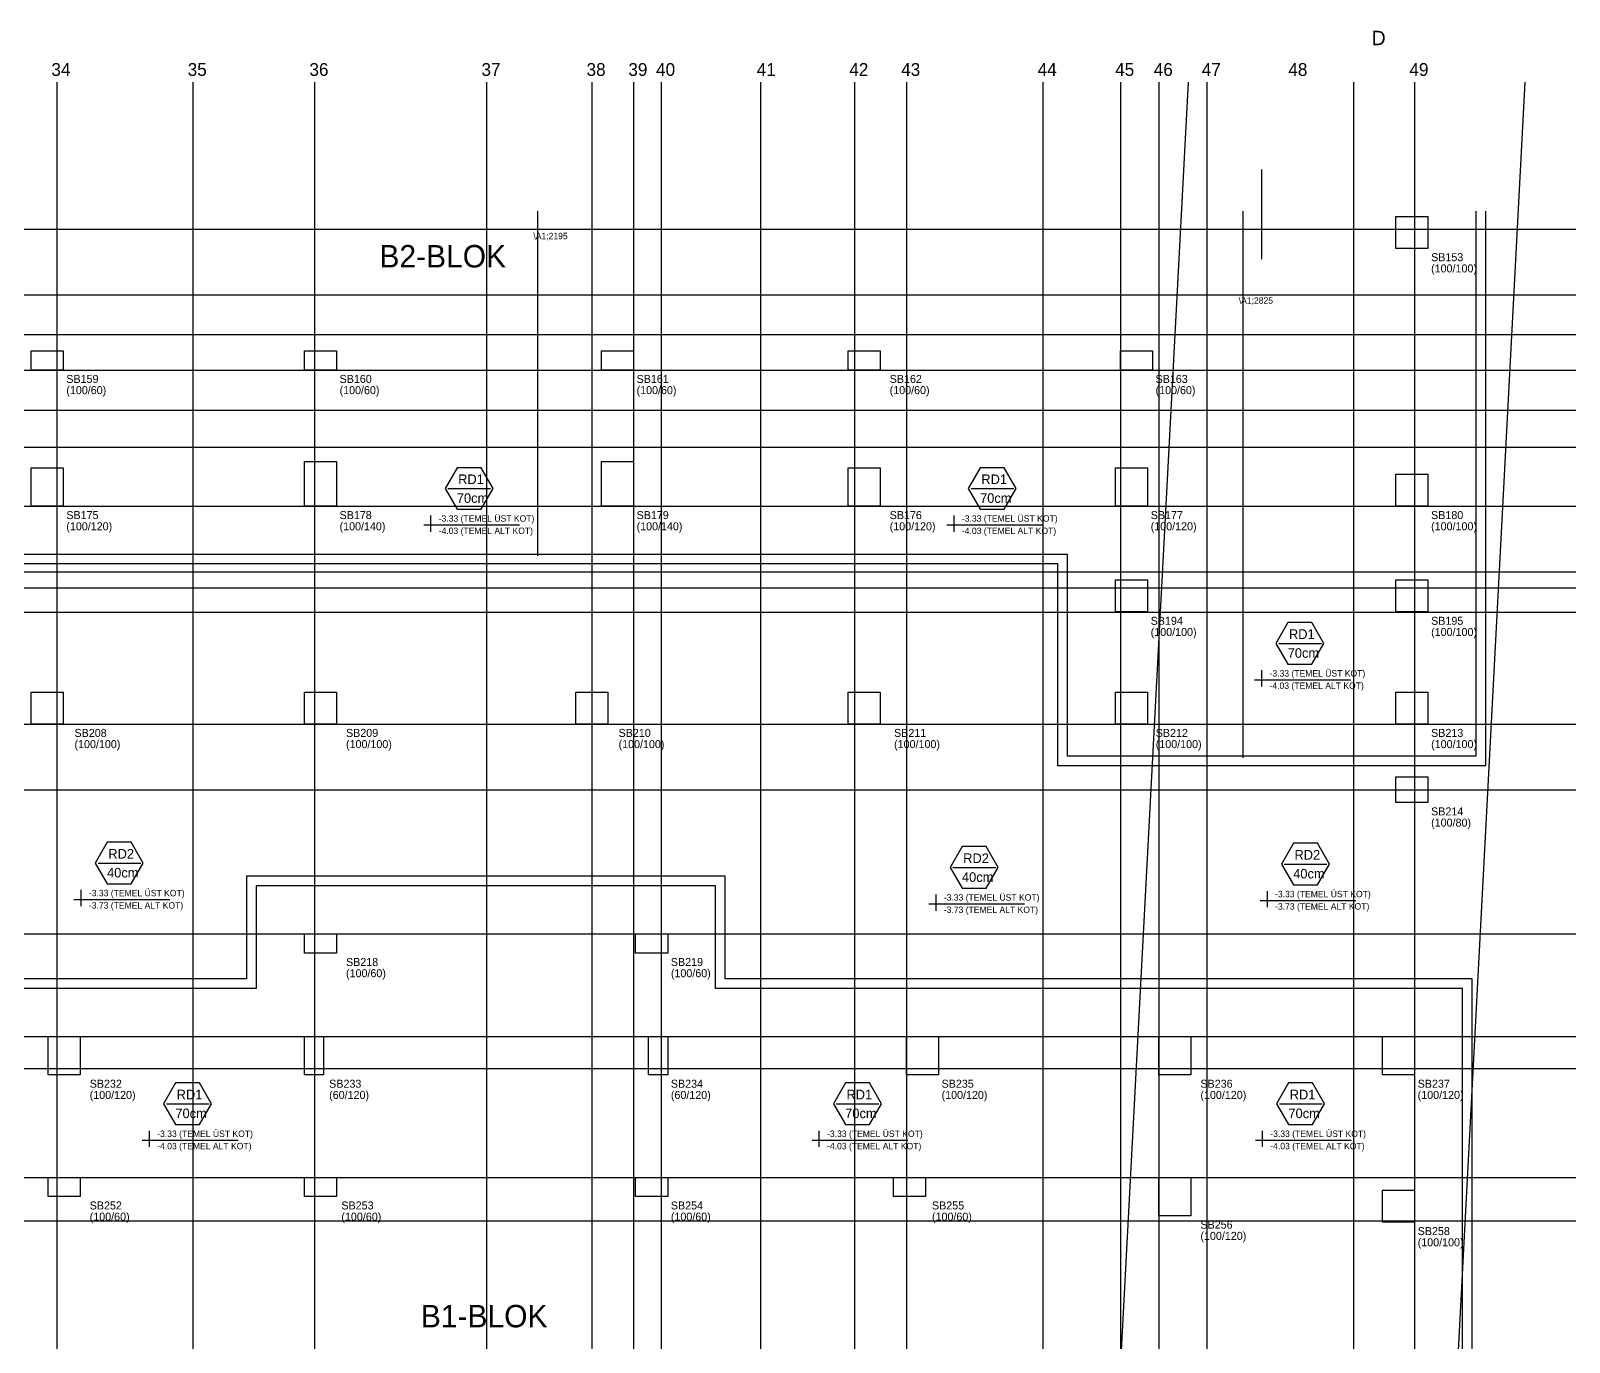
# Model space of a CAD drawing. Header units: millimetres. Extents: x -828963 to -808647, y -75278 to -66695.
# Drawn here: x -818347 to -813544, y -71053 to -66959 of the extents above; entities that cross this region are included whole.
import ezdxf

# ---------------------------------------------------------------- set-up
doc = ezdxf.new("R2010")
doc.units = ezdxf.units.MM
for name, color, linetype in [('KM Aks', 7, 'Continuous'), ('KM Dış Ölçü 100', 7, 'Continuous'), ('KM İç Ölçü 100', 7, 'Continuous'), ('KM Kolon', 7, 'Continuous'), ('KM Kolon Markası', 7, 'Continuous'), ('KM Temel', 7, 'Continuous'), ('KM Temel Kesik', 7, 'Continuous'), ('KM Temel Kot Plan', 7, 'Continuous'), ('KM Temel Marka', 7, 'Continuous'), ('VM Aks Markası', 7, 'Continuous'), ('VM Blok İsmi', 7, 'Continuous'), ('VM Kesit Simge', 7, 'Continuous')]:
    doc.layers.add(name, color=color, linetype=linetype)

msp = doc.modelspace()

# ---------------------------------------------------------------- linework, layer by layer
at = {"layer": 'KM Aks'}
for p, q in [((-818265.5, -67119.7), (-818265.5, -74428.2)), ((-817840.5, -67119.7), (-817840.5, -74428.2)), ((-817461, -67119.7), (-817461, -74428.2)), ((-816923.5, -67119.7), (-816923.5, -74428.2)), ((-816595.5, -67119.7), (-816595.5, -74428.2)), ((-816465.5, -67119.7), (-816465.5, -74428.2)), ((-816378.5, -67119.7), (-816378.5, -74428.2)), ((-816068.5, -67119.7), (-816068.5, -74428.2)), ((-815775.5, -67119.7), (-815775.5, -74428.2)), ((-815613.5, -67119.7), (-815613.5, -74428.2)), ((-815187, -67119.7), (-815187, -74428.2)), ((-814734.1, -67119.7), (-815119.6, -74428.2)), ((-814945.5, -67119.7), (-814945.5, -74428.2)), ((-814825.5, -67119.7), (-814825.5, -74428.2)), ((-814675.2, -67119.7), (-814675.2, -74428.2)), ((-813682.7, -67119.7), (-814068.2, -74428.2)), ((-814027.5, -67119.7), (-814027.5, -74428.2)), ((-828907.2, -67578.2), (-811244.4, -67578.2)), ((-828907.2, -67783.2), (-811244.4, -67783.2)), ((-828907.2, -67907.2), (-811244.4, -67907.2)), ((-828907.2, -68018.2), (-811244.4, -68018.2)), ((-828907.2, -68143.2), (-811244.4, -68143.2)), ((-828907.2, -68258.2), (-811244.4, -68258.2)), ((-828907.2, -68443.2), (-811244.4, -68443.2)), ((-828907.2, -68648.2), (-811244.4, -68648.2)), ((-828907.2, -68698.2), (-811244.4, -68698.2)), ((-828907.2, -68773.2), (-811244.4, -68773.2)), ((-828907.2, -69123.2), (-811244.4, -69123.2)), ((-828907.2, -69328.2), (-811244.4, -69328.2)), ((-828907.2, -69778.2), (-811244.4, -69778.2)), ((-828907.2, -70098.2), (-811244.4, -70098.2)), ((-828907.2, -70198.2), (-811244.4, -70198.2)), ((-828907.2, -70538.2), (-811244.4, -70538.2)), ((-828907.2, -70673.2), (-811244.4, -70673.2))]:
    msp.add_line(p, q, dxfattribs=at)
at = {"layer": 'KM Dış Ölçü 100'}
msp.add_line((-814503.7, -67671.8), (-814503.7, -67391.8), dxfattribs=at)
at = {"layer": 'KM İç Ölçü 100'}
for p, q in [((-816763.7, -68598.2), (-816763.7, -67521.6)), ((-814562, -69228.2), (-814562, -67521.6)), ((-816771.7, -68593.2), (-816771.7, -68593.2)), ((-814570, -69223.2), (-814570, -69223.2))]:
    msp.add_line(p, q, dxfattribs=at)
at = {"layer": 'KM Kolon'}
for points in [[(-814085.5, -67538.1), (-813985.5, -67538.1), (-813985.5, -67638.1), (-814085.5, -67638.1)], [(-818345.5, -67958.2), (-818245.5, -67958.2), (-818245.5, -68018.2), (-818345.5, -68018.2)], [(-817492.5, -67958.2), (-817392.5, -67958.2), (-817392.5, -68018.2), (-817492.5, -68018.2)], [(-816565.5, -67958.2), (-816465.5, -67958.2), (-816465.5, -68018.2), (-816565.5, -68018.2)], [(-815795.5, -67958.1), (-815695.5, -67958.1), (-815695.5, -68018.1), (-815795.5, -68018.1)], [(-814945.5, -67958.1), (-814845.5, -67958.1), (-814845.5, -68018.1), (-814945.5, -68018.1)], [(-818345.5, -68323.1), (-818245.5, -68323.1), (-818245.5, -68443.1), (-818345.5, -68443.1)], [(-817492.6, -68303.1), (-817392.6, -68303.1), (-817392.6, -68443.1), (-817492.6, -68443.1)], [(-816565.5, -68303.1), (-816465.5, -68303.1), (-816465.5, -68443.1), (-816565.5, -68443.1)], [(-815795.5, -68323.1), (-815695.5, -68323.1), (-815695.5, -68443.1), (-815795.5, -68443.1)], [(-814960.7, -68323.1), (-814860.7, -68323.1), (-814860.7, -68443.1), (-814960.7, -68443.1)], [(-814085.5, -68343.1), (-813985.5, -68343.1), (-813985.5, -68443.1), (-814085.5, -68443.1)], [(-814960.7, -68673.1), (-814860.7, -68673.1), (-814860.7, -68773.1), (-814960.7, -68773.1)], [(-814085.4, -68673.1), (-813985.4, -68673.1), (-813985.4, -68773.1), (-814085.4, -68773.1)], [(-818345.5, -69023.1), (-818245.5, -69023.1), (-818245.5, -69123.1), (-818345.5, -69123.1)], [(-817492.6, -69023.1), (-817392.6, -69023.1), (-817392.6, -69123.1), (-817492.6, -69123.1)], [(-816645.5, -69023.1), (-816545.5, -69023.1), (-816545.5, -69123.1), (-816645.5, -69123.1)], [(-815795.5, -69023.1), (-815695.5, -69023.1), (-815695.5, -69123.1), (-815795.5, -69123.1)], [(-814960.5, -69023.1), (-814860.5, -69023.1), (-814860.5, -69123.1), (-814960.5, -69123.1)], [(-814085.4, -69023.1), (-813985.4, -69023.1), (-813985.4, -69123.1), (-814085.4, -69123.1)], [(-814085.4, -69288.1), (-813985.4, -69288.1), (-813985.4, -69368.1), (-814085.4, -69368.1)], [(-817492.6, -69778.2), (-817392.6, -69778.2), (-817392.6, -69838.2), (-817492.6, -69838.2)], [(-816458.5, -69778.2), (-816358.5, -69778.2), (-816358.5, -69838.2), (-816458.5, -69838.2)], [(-818292.5, -70098.2), (-818192.5, -70098.2), (-818192.5, -70218.2), (-818292.5, -70218.2)], [(-817492.6, -70098.2), (-817432.6, -70098.2), (-817432.6, -70218.2), (-817492.6, -70218.2)], [(-816418.5, -70098.2), (-816358.5, -70098.2), (-816358.5, -70218.2), (-816418.5, -70218.2)], [(-815613.5, -70098.2), (-815513.5, -70098.2), (-815513.5, -70218.2), (-815613.5, -70218.2)], [(-814825.5, -70098.2), (-814725.5, -70098.2), (-814725.5, -70218.2), (-814825.5, -70218.2)], [(-814127.4, -70098.2), (-814027.4, -70098.2), (-814027.4, -70218.2), (-814127.4, -70218.2)], [(-818292.5, -70538.2), (-818192.5, -70538.2), (-818192.5, -70598.2), (-818292.5, -70598.2)], [(-817492.6, -70538.2), (-817392.6, -70538.2), (-817392.6, -70598.2), (-817492.6, -70598.2)], [(-816458.5, -70538.2), (-816358.5, -70538.2), (-816358.5, -70598.2), (-816458.5, -70598.2)], [(-815653.5, -70538.2), (-815553.5, -70538.2), (-815553.5, -70598.2), (-815653.5, -70598.2)], [(-814825.5, -70538.2), (-814725.5, -70538.2), (-814725.5, -70658.2), (-814825.5, -70658.2)], [(-814127.4, -70578.2), (-814027.4, -70578.2), (-814027.4, -70678.2), (-814127.4, -70678.2)]]:
    msp.add_lwpolyline(points, close=True, dxfattribs=at)
at = {"layer": 'KM Temel'}
msp.add_lwpolyline([(-813835.7, -67521.6), (-813835.7, -69223.2), (-815110.7, -69223.2), (-815110.7, -68593.2), (-818845.7, -68593.2), (-818845.7, -69223.2), (-822130.7, -69223.2), (-822130.7, -68848.2), (-825860.7, -68848.2), (-825860.7, -69273.2), (-827130.7, -69273.2), (-827130.7, -67521.6)], dxfattribs=at)
msp.add_lwpolyline([(-827130.7, -69948.2), (-827130.7, -72348.2), (-822130.7, -72348.2), (-822130.7, -72398.2), (-820880.7, -72398.2), (-820880.7, -72348.2), (-817642.7, -72348.2), (-817642.7, -72658.2), (-816208.7, -72658.2), (-816208.7, -72348.2), (-813877.7, -72348.2), (-813877.7, -69948.2), (-816208.7, -69948.2), (-816208.7, -69628.2), (-817642.7, -69628.2), (-817642.7, -69948.2)], close=True, dxfattribs=at)
at = {"layer": 'KM Temel Kesik'}
msp.add_lwpolyline([(-813805.7, -67521.6), (-813805.7, -69253.2), (-815140.7, -69253.2), (-815140.7, -68623.2), (-818815.7, -68623.2), (-818815.7, -69253.2), (-822160.7, -69253.2), (-822160.7, -68878.2), (-825830.7, -68878.2), (-825830.7, -69303.2), (-827160.7, -69303.2), (-827160.7, -67521.6)], dxfattribs=at)
msp.add_lwpolyline([(-827160.7, -69918.2), (-827160.7, -72378.2), (-822160.7, -72378.2), (-822160.7, -72428.2), (-820850.7, -72428.2), (-820850.7, -72378.2), (-817672.7, -72378.2), (-817672.7, -72688.2), (-816178.7, -72688.2), (-816178.7, -72378.2), (-813847.7, -72378.2), (-813847.7, -69918.2), (-816178.7, -69918.2), (-816178.7, -69598.2), (-817672.7, -69598.2), (-817672.7, -69918.2)], close=True, dxfattribs=at)
at = {"layer": 'KM Temel Kot Plan'}
for p, q in [((-817098.4, -68471.7), (-817098.4, -68522.6)), ((-815465.2, -68471.7), (-815465.2, -68522.6)), ((-817119.8, -68501.2), (-816820.9, -68501.2)), ((-815486.6, -68501.2), (-815187.8, -68501.2)), ((-814505, -68955.2), (-814505, -69006.1)), ((-814526.4, -68984.6), (-814227.6, -68984.6)), ((-818211.7, -69670.4), (-817912.8, -69670.4)), ((-818190.2, -69640.9), (-818190.2, -69691.8)), ((-815521.8, -69654.7), (-815521.8, -69705.6)), ((-814509.2, -69673.6), (-814210.3, -69673.6)), ((-814487.7, -69644.1), (-814487.7, -69695)), ((-815543.2, -69684.1), (-815244.4, -69684.1)), ((-817976.9, -70392.3), (-817976.9, -70443.2)), ((-815886.2, -70392.3), (-815886.2, -70443.2)), ((-814502.6, -70392.3), (-814502.6, -70443.2)), ((-817998.4, -70421.7), (-817699.5, -70421.7)), ((-815907.6, -70421.7), (-815608.8, -70421.7)), ((-814524.1, -70421.7), (-814225.2, -70421.7))]:
    msp.add_line(p, q, dxfattribs=at)
at = {"layer": 'KM Temel Marka'}
for p, q in [((-817044.5, -68387.6), (-816911.2, -68387.6)), ((-815411.4, -68387.6), (-815278, -68387.6)), ((-814451.2, -68871.1), (-814317.8, -68871.1)), ((-818136.4, -69556.8), (-818003, -69556.8)), ((-815468, -69570.6), (-815334.6, -69570.6)), ((-814433.9, -69560), (-814300.5, -69560)), ((-817923.1, -70308.2), (-817789.7, -70308.2)), ((-815832.4, -70308.2), (-815699, -70308.2)), ((-814448.8, -70308.2), (-814315.5, -70308.2))]:
    msp.add_line(p, q, dxfattribs=at)
for points in [[(-816903.5, -68387.6), (-816941, -68322.7), (-817016, -68322.7), (-817053.5, -68387.6), (-817016, -68452.6), (-816941, -68452.6)], [(-815270.3, -68387.6), (-815307.8, -68322.7), (-815382.8, -68322.7), (-815420.3, -68387.6), (-815382.8, -68452.6), (-815307.8, -68452.6)], [(-814310.1, -68871.1), (-814347.6, -68806.1), (-814422.6, -68806.1), (-814460.1, -68871.1), (-814422.6, -68936), (-814347.6, -68936)], [(-817995.4, -69556.8), (-818032.8, -69491.9), (-818107.8, -69491.9), (-818145.3, -69556.8), (-818107.8, -69621.8), (-818032.8, -69621.8)], [(-815326.9, -69570.6), (-815364.4, -69505.6), (-815439.4, -69505.6), (-815476.9, -69570.6), (-815439.4, -69635.5), (-815364.4, -69635.5)], [(-814292.9, -69560), (-814330.4, -69495.1), (-814405.3, -69495.1), (-814442.8, -69560), (-814405.3, -69625), (-814330.4, -69625)], [(-817782.1, -70308.2), (-817819.5, -70243.3), (-817894.5, -70243.3), (-817932, -70308.2), (-817894.5, -70373.2), (-817819.5, -70373.2)], [(-815691.3, -70308.2), (-815728.8, -70243.3), (-815803.8, -70243.3), (-815841.3, -70308.2), (-815803.8, -70373.2), (-815728.8, -70373.2)], [(-814307.8, -70308.2), (-814345.3, -70243.3), (-814420.3, -70243.3), (-814457.8, -70308.2), (-814420.3, -70373.2), (-814345.3, -70373.2)]]:
    msp.add_lwpolyline(points, close=True, dxfattribs=at)
at = {"layer": 'VM Kesit Simge'}
msp.add_line((-814216.7, -74339.3), (-814216.7, -67119.7), dxfattribs=at)

# ---------------------------------------------------------------- texts
at = {"layer": 'KM İç Ölçü 100'}
for s, p in [('\\A1;2195', (-816777.7, -67609.5)), ('\\A1;2825', (-814576, -67810.7))]:
    msp.add_text(s, height=20, dxfattribs=at).set_placement(p)
at = {"layer": 'KM Kolon Markası'}
for s, p in [('SB153', (-813975.5, -67678.1)), ('(100/100)', (-813975.5, -67713.1)), ('SB159', (-818235.5, -68058.1)), ('SB160', (-817382.6, -68058.1)), ('SB161', (-816455.5, -68058.1)), ('SB162', (-815665.5, -68058.1)), ('SB163', (-814835.5, -68058.1)), ('(100/60)', (-818235.5, -68093.1)), ('(100/60)', (-817382.6, -68093.1)), ('(100/60)', (-816455.5, -68093.1)), ('(100/60)', (-815665.5, -68093.1)), ('(100/60)', (-814835.5, -68093.1)), ('SB175', (-818235.5, -68483.1)), ('SB178', (-817382.6, -68483.1)), ('SB179', (-816455.5, -68483.1)), ('SB176', (-815665.5, -68483.1)), ('SB177', (-814850.7, -68483.1)), ('SB180', (-813975.5, -68483.1)), ('(100/120)', (-818235.5, -68518.1)), ('(100/140)', (-817382.6, -68518.1)), ('(100/140)', (-816455.5, -68518.1)), ('(100/120)', (-815665.5, -68518.1)), ('(100/120)', (-814850.7, -68518.1)), ('(100/100)', (-813975.5, -68518.1)), ('SB194', (-814850.7, -68813.1)), ('SB195', (-813975.4, -68813.1)), ('(100/100)', (-814850.7, -68848.1)), ('(100/100)', (-813975.4, -68848.1)), ('SB208', (-818210, -69163.1)), ('SB209', (-817362.5, -69163.1)), ('SB210', (-816511.7, -69163.1)), ('SB211', (-815651.7, -69163.1)), ('SB212', (-814835, -69163.1)), ('SB213', (-813975.4, -69163.1)), ('(100/100)', (-818210, -69198.1)), ('(100/100)', (-817362.5, -69198.1)), ('(100/100)', (-816511.7, -69198.1)), ('(100/100)', (-815651.7, -69198.1)), ('(100/100)', (-814835, -69198.1)), ('(100/100)', (-813975.4, -69198.1)), ('SB214', (-813975.4, -69408.1)), ('(100/80)', (-813975.4, -69443.1)), ('SB218', (-817362.5, -69878.2)), ('SB219', (-816348.5, -69878.2)), ('(100/60)', (-817362.5, -69913.2)), ('(100/60)', (-816348.5, -69913.2)), ('SB232', (-818162.5, -70258.2)), ('SB233', (-817415.1, -70258.2)), ('SB234', (-816348.5, -70258.2)), ('SB235', (-815503.5, -70258.2)), ('SB236', (-814695.5, -70258.2)), ('SB237', (-814017.4, -70258.2)), ('(100/120)', (-818162.5, -70293.2)), ('(60/120)', (-817415.1, -70293.2)), ('(60/120)', (-816348.5, -70293.2)), ('(100/120)', (-815503.5, -70293.2)), ('(100/120)', (-814695.5, -70293.2)), ('(100/120)', (-814017.4, -70293.2)), ('SB252', (-818162.5, -70638.2)), ('SB253', (-817376.9, -70638.2)), ('SB254', (-816348.5, -70638.2)), ('SB255', (-815533.5, -70638.2)), ('(100/60)', (-818162.5, -70673.2)), ('(100/60)', (-817376.9, -70673.2)), ('(100/60)', (-816348.5, -70673.2)), ('(100/60)', (-815533.5, -70673.2)), ('SB256', (-814695.5, -70698.2)), ('(100/120)', (-814695.5, -70733.2)), ('SB258', (-814017.4, -70718.2)), ('(100/100)', (-814017.4, -70753.2))]:
    msp.add_text(s, height=25, dxfattribs=at).set_placement(p)
at = {"layer": 'KM Temel Kot Plan'}
for s, p in [('-3.33 (TEMEL ÜST KOT) ', (-817073.2, -68491.2)), ('-3.33 (TEMEL ÜST KOT) ', (-815440.1, -68491.2)), ('-4.03 (TEMEL ALT KOT) ', (-817073.2, -68529.7)), ('-4.03 (TEMEL ALT KOT) ', (-815440.1, -68529.7)), ('-3.33 (TEMEL ÜST KOT) ', (-814479.8, -68974.7)), ('-4.03 (TEMEL ALT KOT) ', (-814479.8, -69013.2)), ('-3.33 (TEMEL ÜST KOT) ', (-818165.1, -69660.5)), ('-3.73 (TEMEL ALT KOT) ', (-818165.1, -69699)), ('-3.33 (TEMEL ÜST KOT) ', (-815496.6, -69674.2)), ('-3.33 (TEMEL ÜST KOT) ', (-814462.6, -69663.6)), ('-3.73 (TEMEL ALT KOT) ', (-815496.6, -69712.7)), ('-3.73 (TEMEL ALT KOT) ', (-814462.6, -69702.1)), ('-3.33 (TEMEL ÜST KOT) ', (-817951.8, -70411.8)), ('-3.33 (TEMEL ÜST KOT) ', (-815861, -70411.8)), ('-3.33 (TEMEL ÜST KOT) ', (-814477.5, -70411.8)), ('-4.03 (TEMEL ALT KOT) ', (-817951.8, -70450.3)), ('-4.03 (TEMEL ALT KOT) ', (-815861, -70450.3)), ('-4.03 (TEMEL ALT KOT) ', (-814477.5, -70450.3))]:
    msp.add_text(s, height=20, dxfattribs=at).set_placement(p)
at = {"layer": 'KM Temel Marka'}
for s, p in [('RD1', (-817012.6, -68373.8)), ('RD1', (-815379.5, -68373.8)), ('70cm', (-817016.6, -68432.6)), ('70cm', (-815383.4, -68432.6)), ('RD1', (-814419.2, -68857.3)), ('70cm', (-814423.2, -68916.1)), ('RD2', (-818104.5, -69543)), ('RD2', (-815436, -69556.8)), ('RD2', (-814402, -69546.2)), ('40cm', (-818108.4, -69601.8)), ('40cm', (-814405.9, -69605)), ('40cm', (-815440, -69615.6)), ('RD1', (-817891.2, -70294.4)), ('RD1', (-815800.4, -70294.4)), ('RD1', (-814416.9, -70294.4)), ('70cm', (-817895.1, -70353.2)), ('70cm', (-815804.4, -70353.2)), ('70cm', (-814420.9, -70353.2))]:
    msp.add_text(s, height=30, dxfattribs=at).set_placement(p)
at = {"layer": 'VM Aks Markası'}
for s, p in [('34', (-818282.2, -67099.7)), ('35', (-817856.7, -67099.7)), ('36', (-817476.7, -67099.7)), ('37', (-816939.7, -67099.7)), ('38', (-816611.7, -67099.7)), ('39', (-816481.2, -67099.7)), ('40', (-816394.7, -67099.7)), ('41', (-816080.4, -67099.7)), ('42', (-815791.7, -67099.7)), ('43', (-815629.7, -67099.7)), ('44', (-815203.7, -67099.7)), ('45', (-814961.7, -67099.7)), ('46', (-814841.2, -67099.7)), ('47', (-814691.4, -67099.7)), ('48', (-814421.2, -67099.7)), ('49', (-814043.2, -67099.7))]:
    msp.add_text(s, height=40, dxfattribs=at).set_placement(p)
at = {"layer": 'VM Blok İsmi'}
for s, p in [('B2-BLOK', (-817258.3, -67697.6)), ('B1-BLOK', (-817129, -71006.1))]:
    msp.add_text(s, height=70, dxfattribs=at).set_placement(p)
at = {"layer": 'VM Kesit Simge'}
msp.add_text('D', height=45, dxfattribs=at).set_placement((-814160.8, -67003.8))

doc.saveas('drawing.dxf')
